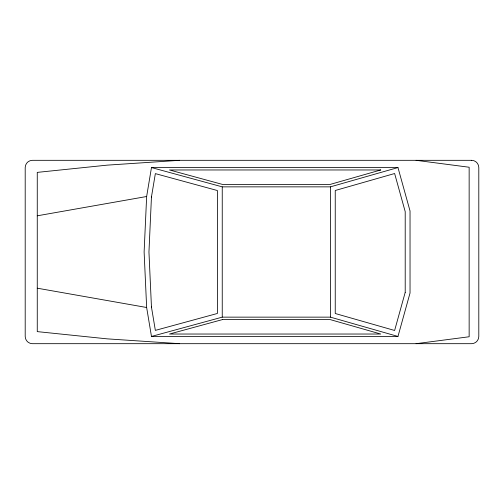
<?xml version="1.0" encoding="UTF-8"?>
<svg xmlns="http://www.w3.org/2000/svg" width="504" height="504" viewBox="0 0 504 504"><rect width="100%" height="100%" fill="white"/><g stroke="black" fill="none" stroke-linecap="round" stroke-linejoin="round"><path stroke-width="0.76" d="M146.645 196.503L144.119 252L146.645 307.497L151.471 336.445L397.971 336.445L410.036 293.019L410.036 210.981L397.971 167.555L151.471 167.555L146.645 196.503L37.264 215.806M151.465 196.724L148.951 252L151.465 307.276M151.402 197.297L155.352 173.615L217.419 190.543L217.419 313.457L155.352 330.385L151.402 306.703M151.471 167.555L222.245 186.858L330.416 186.858L397.971 167.555M151.471 336.445L222.245 317.142L330.416 317.142L397.971 336.445M416.071 343.684L469.148 336.76L469.148 167.24L416.071 160.316M179.619 160.316L107.232 165.142L37.264 172.381L37.264 331.619L107.232 338.858L179.619 343.684M37.264 288.193L146.645 307.497M330.416 186.858L330.416 317.142M222.245 186.858L222.245 317.142M405.21 292.358L394.626 330.473L335.242 313.507L335.242 190.493L394.626 173.527L405.21 211.642L405.21 292.358M380.747 169.968L330.076 184.445L222.566 184.445L169.483 169.968L380.747 169.968M222.566 319.555L169.483 334.032L380.747 334.032L330.076 319.555L222.566 319.555M471.561 160.316L32.439 160.316A7.239 7.239 0 0 0 25.2 167.555L25.2 336.445A7.239 7.239 0 0 0 32.439 343.684L471.561 343.684A7.239 7.239 0 0 0 478.8 336.445L478.8 167.555A7.239 7.239 0 0 0 471.561 160.316"/></g></svg>
